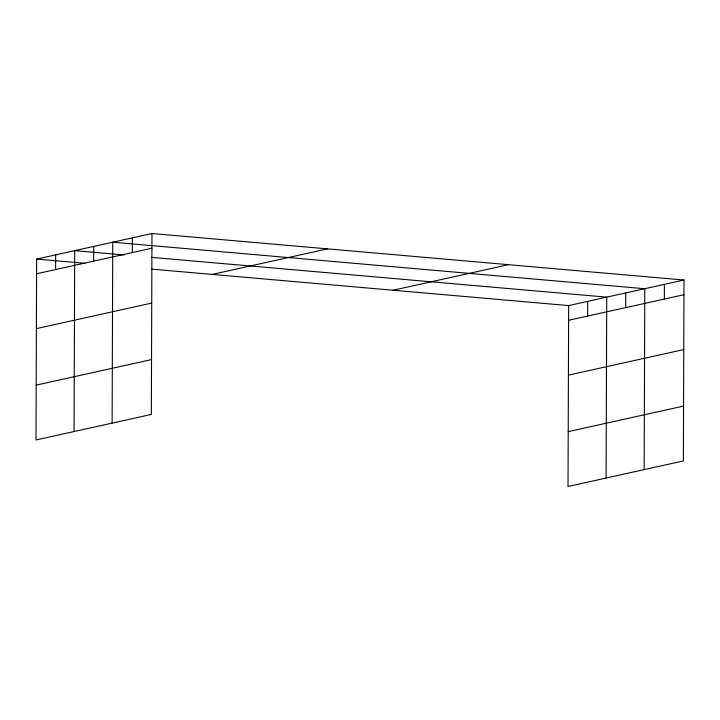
<?xml version="1.0" encoding="UTF-8"?>
<svg xmlns="http://www.w3.org/2000/svg" width="720" height="720" viewBox="0 0 720 720"><rect width="100%" height="100%" fill="white"/><g stroke="black" fill="none" stroke-linecap="round" stroke-linejoin="round"><path stroke-width="1.08" d="M151.974 233.523L36.63 259.074L36 439.974L151.344 414.423L151.974 233.523L684 280.026L683.37 460.926L568.026 486.477L568.656 305.577L684 280.026M55.611 269.559L55.665 254.853M74.061 431.541L74.691 250.641L124.074 254.961M93.672 261.135L93.726 246.429M112.122 423.108L112.752 242.208L644.787 288.72L644.157 469.611M132.309 252.576L132.363 237.87M587.637 316.071L587.691 301.365M606.087 478.044L606.726 297.144L151.506 257.355M625.698 307.638L625.752 292.932M664.344 299.079L664.389 284.373M36.576 273.78L151.92 248.229M212.202 274.419L327.537 248.868M36.387 328.617L151.731 303.075M393.093 290.232L508.428 264.681M36.189 385.128L151.533 359.577M568.611 320.283L683.946 294.732M568.413 375.129L683.757 349.578M568.215 431.631L683.559 406.08M36.63 259.074L84.915 263.295M151.848 269.145L568.656 305.577"/></g></svg>
